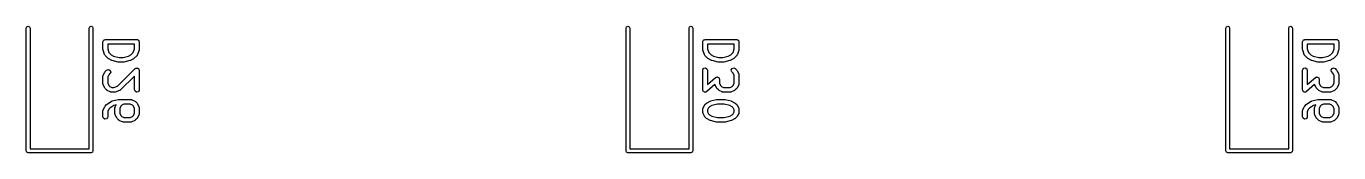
# Model space of a CAD drawing. Extents: x 43 to 429, y -149 to -20.
# Drawn here: x 139.43 to 181.12, y -68.19 to -64.17 of the extents above; entities that cross this region are included whole.
import ezdxf

# ---------------------------------------------------------------- set-up
doc = ezdxf.new("R2010")
doc.units = 0
doc.layers.add('BLACK', color=7, linetype='CONTINUOUS')

msp = doc.modelspace()

# ---------------------------------------------------------------- linework, layer by layer
at = {"layer": 'BLACK', "linetype": 'CONTINUOUS'}
for p, q in [((139.434, -64.2313), (139.451, -64.1888)), ((139.451, -64.1888), (139.494, -64.1713)), ((139.494, -64.1713), (139.536, -64.1888)), ((139.536, -64.1888), (139.554, -64.2313)), ((141.434, -64.2313), (141.451, -64.1888)), ((141.451, -64.1888), (141.494, -64.1713)), ((141.494, -64.1713), (141.536, -64.1888)), ((141.536, -64.1888), (141.554, -64.2313)), ((158.484, -64.2313), (158.501, -64.1888)), ((158.501, -64.1888), (158.544, -64.1713)), ((158.544, -64.1713), (158.586, -64.1888)), ((158.586, -64.1888), (158.604, -64.2313)), ((160.484, -64.2313), (160.501, -64.1888)), ((160.501, -64.1888), (160.544, -64.1713)), ((160.544, -64.1713), (160.586, -64.1888)), ((160.586, -64.1888), (160.604, -64.2313)), ((177.534, -64.2313), (177.551, -64.1888)), ((177.551, -64.1888), (177.594, -64.1713)), ((177.594, -64.1713), (177.636, -64.1888)), ((177.636, -64.1888), (177.654, -64.2313)), ((179.534, -64.2313), (179.551, -64.1888)), ((179.551, -64.1888), (179.594, -64.1713)), ((179.594, -64.1713), (179.636, -64.1888)), ((179.636, -64.1888), (179.654, -64.2313)), ((139.434, -68.1312), (139.434, -64.2313)), ((139.554, -64.2313), (139.554, -68.0712)), ((141.434, -68.0712), (141.434, -64.2313)), ((141.554, -64.2313), (141.554, -68.1312)), ((141.888, -64.6264), (141.898, -64.6095)), ((141.898, -64.6095), (141.904, -64.6072)), ((141.904, -64.6072), (141.909, -64.602)), ((141.909, -64.602), (141.928, -64.5986)), ((141.928, -64.5986), (141.946, -64.592)), ((141.946, -64.592), (142.946, -64.592)), ((142.946, -64.592), (142.956, -64.5937)), ((142.956, -64.5937), (142.959, -64.5931)), ((142.959, -64.5931), (142.962, -64.5948)), ((142.962, -64.5948), (142.972, -64.5965)), ((142.972, -64.5965), (142.987, -64.609)), ((142.987, -64.609), (143.004, -64.6188)), ((158.484, -68.1312), (158.484, -64.2313)), ((158.604, -64.2313), (158.604, -68.0712)), ((160.484, -68.0712), (160.484, -64.2313)), ((160.604, -64.2313), (160.604, -68.1312)), ((160.938, -64.6264), (160.948, -64.6095)), ((160.948, -64.6095), (160.954, -64.6072)), ((160.954, -64.6072), (160.959, -64.602)), ((160.959, -64.602), (160.978, -64.5986)), ((160.978, -64.5986), (160.996, -64.592)), ((160.996, -64.592), (161.996, -64.592)), ((161.996, -64.592), (162.006, -64.5937)), ((162.006, -64.5937), (162.009, -64.5931)), ((162.009, -64.5931), (162.012, -64.5948)), ((162.012, -64.5948), (162.022, -64.5965)), ((162.022, -64.5965), (162.037, -64.609)), ((162.037, -64.609), (162.054, -64.6188)), ((177.534, -68.1312), (177.534, -64.2313)), ((177.654, -64.2313), (177.654, -68.0712)), ((179.534, -68.0712), (179.534, -64.2313)), ((179.654, -64.2313), (179.654, -68.1312)), ((179.988, -64.6264), (179.998, -64.6095)), ((179.998, -64.6095), (180.004, -64.6072)), ((180.004, -64.6072), (180.009, -64.602)), ((180.009, -64.602), (180.028, -64.5986)), ((180.028, -64.5986), (180.046, -64.592)), ((180.046, -64.592), (181.046, -64.592)), ((181.046, -64.592), (181.056, -64.5937)), ((181.056, -64.5937), (181.059, -64.5931)), ((181.059, -64.5931), (181.062, -64.5948)), ((181.062, -64.5948), (181.072, -64.5965)), ((181.072, -64.5965), (181.087, -64.609)), ((181.087, -64.609), (181.104, -64.6188)), ((141.871, -64.667), (141.873, -64.6572)), ((141.871, -64.9051), (141.871, -64.667)), ((141.872, -64.9066), (141.871, -64.9051)), ((141.872, -64.6539), (141.874, -64.6511)), ((141.873, -64.6572), (141.872, -64.6539)), ((141.875, -64.9288), (141.872, -64.9066)), ((141.874, -64.6511), (141.876, -64.6413)), ((141.923, -65.0716), (141.875, -64.9288)), ((141.876, -64.6413), (141.888, -64.6264)), ((142.021, -64.742), (142.021, -64.8929)), ((142.871, -64.742), (142.021, -64.742)), ((142.021, -64.8929), (142.059, -65.0074)), ((142.059, -65.0074), (142.133, -65.0815)), ((142.759, -65.0815), (142.833, -65.0074)), ((142.833, -65.0074), (142.871, -64.8929)), ((142.871, -64.8929), (142.871, -64.742)), ((143.017, -64.9288), (142.97, -65.0716)), ((143.004, -64.6188), (143.006, -64.6251)), ((143.006, -64.6251), (143.011, -64.6295)), ((143.011, -64.6295), (143.014, -64.6487)), ((143.014, -64.6487), (143.021, -64.667)), ((143.021, -64.9051), (143.017, -64.9271)), ((143.017, -64.9271), (143.017, -64.9288)), ((143.021, -64.667), (143.021, -64.9051)), ((160.921, -64.667), (160.923, -64.6572)), ((160.921, -64.9051), (160.921, -64.667)), ((160.922, -64.9066), (160.921, -64.9051)), ((160.922, -64.6539), (160.924, -64.6511)), ((160.923, -64.6572), (160.922, -64.6539)), ((160.925, -64.9288), (160.922, -64.9066)), ((160.924, -64.6511), (160.926, -64.6413)), ((160.973, -65.0716), (160.925, -64.9288)), ((160.926, -64.6413), (160.938, -64.6264)), ((161.071, -64.742), (161.071, -64.8929)), ((161.921, -64.742), (161.071, -64.742)), ((161.071, -64.8929), (161.109, -65.0074)), ((161.109, -65.0074), (161.183, -65.0815)), ((161.809, -65.0815), (161.883, -65.0074)), ((161.883, -65.0074), (161.921, -64.8929)), ((161.921, -64.8929), (161.921, -64.742)), ((162.067, -64.9288), (162.02, -65.0716)), ((162.054, -64.6188), (162.056, -64.6251)), ((162.056, -64.6251), (162.061, -64.6295)), ((162.061, -64.6295), (162.064, -64.6487)), ((162.064, -64.6487), (162.071, -64.667)), ((162.071, -64.9051), (162.067, -64.9271)), ((162.067, -64.9271), (162.067, -64.9288)), ((162.071, -64.667), (162.071, -64.9051)), ((179.971, -64.667), (179.973, -64.6572)), ((179.971, -64.9051), (179.971, -64.667)), ((179.972, -64.9066), (179.971, -64.9051)), ((179.972, -64.6539), (179.974, -64.6511)), ((179.973, -64.6572), (179.972, -64.6539)), ((179.975, -64.9288), (179.972, -64.9066)), ((179.974, -64.6511), (179.976, -64.6413)), ((180.023, -65.0716), (179.975, -64.9288)), ((179.976, -64.6413), (179.988, -64.6264)), ((180.121, -64.742), (180.121, -64.8929)), ((180.971, -64.742), (180.121, -64.742)), ((180.121, -64.8929), (180.159, -65.0074)), ((180.159, -65.0074), (180.233, -65.0815)), ((180.859, -65.0815), (180.933, -65.0074)), ((180.933, -65.0074), (180.971, -64.8929)), ((180.971, -64.8929), (180.971, -64.742)), ((181.117, -64.9288), (181.07, -65.0716)), ((181.104, -64.6188), (181.106, -64.6251)), ((181.106, -64.6251), (181.111, -64.6295)), ((181.111, -64.6295), (181.114, -64.6487)), ((181.114, -64.6487), (181.121, -64.667)), ((181.121, -64.9051), (181.117, -64.9271)), ((181.117, -64.9271), (181.117, -64.9288)), ((181.121, -64.667), (181.121, -64.9051)), ((141.925, -65.0751), (141.923, -65.0716)), ((141.926, -65.0796), (141.925, -65.0751)), ((141.941, -65.1009), (141.926, -65.0796)), ((142.036, -65.1962), (141.941, -65.1009)), ((142.037, -65.1969), (142.036, -65.1962)), ((142.055, -65.2102), (142.037, -65.1969)), ((142.151, -65.2579), (142.055, -65.2102)), ((142.133, -65.0815), (142.21, -65.12)), ((142.154, -65.2583), (142.151, -65.2579)), ((142.166, -65.2635), (142.154, -65.2583)), ((142.357, -65.3112), (142.166, -65.2635)), ((142.21, -65.12), (142.384, -65.1634)), ((142.36, -65.3108), (142.357, -65.3112)), ((142.375, -65.3134), (142.36, -65.3108)), ((142.518, -65.3134), (142.375, -65.3134)), ((142.384, -65.1634), (142.508, -65.1634)), ((142.508, -65.1634), (142.682, -65.12)), ((142.521, -65.3122), (142.518, -65.3134)), ((142.536, -65.3112), (142.521, -65.3122)), ((142.726, -65.2635), (142.536, -65.3112)), ((142.682, -65.12), (142.759, -65.0815)), ((142.729, -65.2615), (142.726, -65.2635)), ((142.742, -65.2579), (142.729, -65.2615)), ((142.837, -65.2102), (142.742, -65.2579)), ((142.838, -65.209), (142.837, -65.2102)), ((142.856, -65.1962), (142.838, -65.209)), ((142.952, -65.1009), (142.856, -65.1962)), ((142.953, -65.0969), (142.952, -65.1009)), ((142.957, -65.0945), (142.953, -65.0969)), ((142.97, -65.0716), (142.957, -65.0945)), ((160.975, -65.0751), (160.973, -65.0716)), ((160.976, -65.0796), (160.975, -65.0751)), ((160.991, -65.1009), (160.976, -65.0796)), ((161.086, -65.1962), (160.991, -65.1009)), ((161.087, -65.1969), (161.086, -65.1962)), ((161.105, -65.2102), (161.087, -65.1969)), ((161.201, -65.2579), (161.105, -65.2102)), ((161.183, -65.0815), (161.26, -65.12)), ((161.204, -65.2583), (161.201, -65.2579)), ((161.216, -65.2635), (161.204, -65.2583)), ((161.407, -65.3112), (161.216, -65.2635)), ((161.26, -65.12), (161.434, -65.1634)), ((161.41, -65.3108), (161.407, -65.3112)), ((161.425, -65.3134), (161.41, -65.3108)), ((161.568, -65.3134), (161.425, -65.3134)), ((161.434, -65.1634), (161.558, -65.1634)), ((161.558, -65.1634), (161.732, -65.12)), ((161.571, -65.3122), (161.568, -65.3134)), ((161.586, -65.3112), (161.571, -65.3122)), ((161.776, -65.2635), (161.586, -65.3112)), ((161.732, -65.12), (161.809, -65.0815)), ((161.779, -65.2615), (161.776, -65.2635)), ((161.792, -65.2579), (161.779, -65.2615)), ((161.887, -65.2102), (161.792, -65.2579)), ((161.888, -65.209), (161.887, -65.2102)), ((161.906, -65.1962), (161.888, -65.209)), ((162.002, -65.1009), (161.906, -65.1962)), ((162.003, -65.0969), (162.002, -65.1009)), ((162.007, -65.0945), (162.003, -65.0969)), ((162.02, -65.0716), (162.007, -65.0945)), ((180.025, -65.0751), (180.023, -65.0716)), ((180.026, -65.0796), (180.025, -65.0751)), ((180.041, -65.1009), (180.026, -65.0796)), ((180.136, -65.1962), (180.041, -65.1009)), ((180.137, -65.1969), (180.136, -65.1962)), ((180.155, -65.2102), (180.137, -65.1969)), ((180.251, -65.2579), (180.155, -65.2102)), ((180.233, -65.0815), (180.31, -65.12)), ((180.254, -65.2583), (180.251, -65.2579)), ((180.266, -65.2635), (180.254, -65.2583)), ((180.457, -65.3112), (180.266, -65.2635)), ((180.31, -65.12), (180.484, -65.1634)), ((180.46, -65.3108), (180.457, -65.3112)), ((180.475, -65.3134), (180.46, -65.3108)), ((180.618, -65.3134), (180.475, -65.3134)), ((180.484, -65.1634), (180.608, -65.1634)), ((180.608, -65.1634), (180.782, -65.12)), ((180.621, -65.3122), (180.618, -65.3134)), ((180.636, -65.3112), (180.621, -65.3122)), ((180.826, -65.2635), (180.636, -65.3112)), ((180.782, -65.12), (180.859, -65.0815)), ((180.829, -65.2615), (180.826, -65.2635)), ((180.842, -65.2579), (180.829, -65.2615)), ((180.937, -65.2102), (180.842, -65.2579)), ((180.938, -65.209), (180.937, -65.2102)), ((180.956, -65.1962), (180.938, -65.209)), ((181.052, -65.1009), (180.956, -65.1962)), ((181.053, -65.0969), (181.052, -65.1009)), ((181.057, -65.0945), (181.053, -65.0969)), ((181.07, -65.0716), (181.057, -65.0945)), ((141.871, -65.7622), (141.876, -65.7365)), ((141.871, -66.0003), (141.871, -65.7622)), ((141.876, -65.7365), (141.879, -65.7331)), ((141.879, -65.7287), (141.927, -65.6334)), ((141.879, -65.7331), (141.879, -65.7287)), ((141.927, -65.6334), (141.94, -65.6154)), ((141.94, -65.6154), (141.941, -65.6139)), ((141.941, -65.6139), (141.988, -65.5663)), ((141.988, -65.5663), (142.01, -65.5514)), ((142.01, -65.5514), (142.061, -65.5469)), ((142.055, -65.7114), (142.021, -65.7799)), ((142.021, -65.7799), (142.021, -65.9826)), ((142.094, -65.6724), (142.055, -65.7114)), ((142.061, -65.5469), (142.103, -65.5763)), ((142.116, -65.6259), (142.094, -65.6724)), ((142.103, -65.5763), (142.116, -65.6259)), ((142.334, -66.0776), (142.893, -65.5187)), ((142.871, -65.7528), (142.428, -66.1962)), ((142.871, -66.1908), (142.871, -65.7528)), ((142.893, -65.5187), (142.907, -65.5093)), ((142.907, -65.5093), (142.909, -65.5068)), ((142.909, -65.5068), (142.911, -65.5064)), ((142.911, -65.5064), (142.914, -65.5038)), ((142.914, -65.5038), (142.937, -65.5018)), ((142.937, -65.5018), (142.959, -65.4979)), ((142.959, -65.4979), (142.962, -65.4996)), ((142.962, -65.4996), (142.966, -65.4993)), ((142.966, -65.4993), (142.984, -65.5122)), ((142.984, -65.5122), (143.004, -65.5235)), ((143.004, -65.5235), (143.005, -65.5267)), ((143.005, -65.5267), (143.008, -65.5287)), ((143.008, -65.5287), (143.013, -65.5505)), ((143.013, -65.5505), (143.021, -65.5717)), ((143.021, -65.5717), (143.021, -66.1908)), ((160.921, -65.5717), (160.926, -65.5461)), ((160.921, -66.1908), (160.921, -65.5717)), ((160.926, -65.5461), (160.959, -65.5068)), ((160.959, -65.5068), (161.009, -65.4979)), ((161.009, -65.4979), (161.054, -65.5235)), ((161.054, -65.5235), (161.071, -65.5717)), ((161.071, -65.5717), (161.071, -66.0255)), ((161.071, -66.0255), (161.328, -65.801)), ((161.328, -65.801), (161.337, -65.7952)), ((161.337, -65.7952), (161.34, -65.7925)), ((161.34, -65.7925), (161.343, -65.7919)), ((161.343, -65.7919), (161.35, -65.7875)), ((161.35, -65.7875), (161.37, -65.7871)), ((161.37, -65.7871), (161.39, -65.7836)), ((161.39, -65.7836), (161.395, -65.7866)), ((161.395, -65.7866), (161.401, -65.7864)), ((161.401, -65.7864), (161.417, -65.7991)), ((161.417, -65.7991), (161.435, -65.8092)), ((161.435, -65.8092), (161.437, -65.8149)), ((161.437, -65.8149), (161.441, -65.8186)), ((161.441, -65.8186), (161.445, -65.8384)), ((161.445, -65.8384), (161.452, -65.8574)), ((161.452, -65.8574), (161.452, -65.9826)), ((161.828, -65.5523), (161.858, -65.5103)), ((161.833, -65.6034), (161.828, -65.5523)), ((161.848, -65.6248), (161.833, -65.6034)), ((161.887, -65.6638), (161.848, -65.6248)), ((161.858, -65.5103), (161.907, -65.497)), ((161.921, -65.7323), (161.887, -65.6638)), ((161.907, -65.497), (161.954, -65.5187)), ((161.921, -65.9826), (161.921, -65.7323)), ((161.954, -65.5187), (162.002, -65.5663)), ((162.002, -65.5663), (162.014, -65.5847)), ((162.014, -65.5847), (162.016, -65.5858)), ((162.016, -65.5858), (162.063, -65.681)), ((162.063, -65.681), (162.071, -65.706)), ((162.071, -65.706), (162.07, -65.7104)), ((162.07, -65.7104), (162.071, -65.7146)), ((162.071, -65.7146), (162.071, -66.0003)), ((179.971, -65.5717), (179.976, -65.5461)), ((179.971, -66.1908), (179.971, -65.5717)), ((179.976, -65.5461), (180.009, -65.5068)), ((180.009, -65.5068), (180.059, -65.4979)), ((180.059, -65.4979), (180.104, -65.5235)), ((180.104, -65.5235), (180.121, -65.5717)), ((180.121, -65.5717), (180.121, -66.0255)), ((180.121, -66.0255), (180.378, -65.801)), ((180.378, -65.801), (180.387, -65.7952)), ((180.387, -65.7952), (180.39, -65.7925)), ((180.39, -65.7925), (180.393, -65.7919)), ((180.393, -65.7919), (180.4, -65.7875)), ((180.4, -65.7875), (180.42, -65.7871)), ((180.42, -65.7871), (180.44, -65.7836)), ((180.44, -65.7836), (180.445, -65.7866)), ((180.445, -65.7866), (180.451, -65.7864)), ((180.451, -65.7864), (180.467, -65.7991)), ((180.467, -65.7991), (180.485, -65.8092)), ((180.485, -65.8092), (180.487, -65.8149)), ((180.487, -65.8149), (180.491, -65.8186)), ((180.491, -65.8186), (180.495, -65.8384)), ((180.495, -65.8384), (180.502, -65.8574)), ((180.502, -65.8574), (180.502, -65.9826)), ((180.878, -65.5523), (180.908, -65.5103)), ((180.883, -65.6034), (180.878, -65.5523)), ((180.898, -65.6248), (180.883, -65.6034)), ((180.937, -65.6638), (180.898, -65.6248)), ((180.908, -65.5103), (180.957, -65.497)), ((180.971, -65.7323), (180.937, -65.6638)), ((180.957, -65.497), (181.004, -65.5187)), ((180.971, -65.9826), (180.971, -65.7323)), ((181.004, -65.5187), (181.052, -65.5663)), ((181.052, -65.5663), (181.064, -65.5847)), ((181.064, -65.5847), (181.066, -65.5858)), ((181.066, -65.5858), (181.113, -65.681)), ((181.113, -65.681), (181.121, -65.706)), ((181.121, -65.706), (181.12, -65.7104)), ((181.12, -65.7104), (181.121, -65.7146)), ((181.121, -65.7146), (181.121, -66.0003)), ((141.873, -66.0045), (141.871, -66.0003)), ((141.872, -66.0089), (141.873, -66.0045)), ((141.879, -66.0338), (141.872, -66.0089)), ((141.927, -66.1291), (141.879, -66.0338)), ((141.928, -66.1302), (141.927, -66.1291)), ((141.941, -66.1486), (141.928, -66.1302)), ((141.988, -66.1962), (141.941, -66.1486)), ((141.99, -66.1969), (141.988, -66.1962)), ((142.008, -66.2102), (141.99, -66.1969)), ((142.103, -66.2579), (142.008, -66.2102)), ((142.021, -65.9826), (142.055, -66.0511)), ((142.055, -66.0511), (142.086, -66.0815)), ((142.086, -66.0815), (142.154, -66.1158)), ((142.108, -66.2584), (142.103, -66.2579)), ((142.111, -66.2613), (142.108, -66.2584)), ((142.137, -66.2658), (142.111, -66.2613)), ((142.232, -66.2658), (142.137, -66.2658)), ((142.154, -66.1158), (142.22, -66.1158)), ((142.22, -66.1158), (142.334, -66.0776)), ((142.233, -66.2652), (142.232, -66.2658)), ((142.256, -66.2619), (142.233, -66.2652)), ((142.398, -66.2143), (142.256, -66.2619)), ((142.402, -66.2115), (142.398, -66.2143)), ((142.406, -66.2111), (142.402, -66.2115)), ((142.428, -66.1962), (142.406, -66.2111)), ((142.889, -66.239), (142.871, -66.1908)), ((142.933, -66.2646), (142.889, -66.239)), ((142.984, -66.2557), (142.933, -66.2646)), ((143.017, -66.2164), (142.984, -66.2557)), ((143.021, -66.1908), (143.017, -66.2164)), ((160.928, -66.2098), (160.921, -66.1908)), ((160.932, -66.2296), (160.928, -66.2098)), ((160.937, -66.2334), (160.932, -66.2296)), ((160.939, -66.239), (160.937, -66.2334)), ((160.956, -66.2491), (160.939, -66.239)), ((160.972, -66.2618), (160.956, -66.2491)), ((160.978, -66.2616), (160.972, -66.2618)), ((160.983, -66.2646), (160.978, -66.2616)), ((161.003, -66.2611), (160.983, -66.2646)), ((161.023, -66.2607), (161.003, -66.2611)), ((161.031, -66.2563), (161.023, -66.2607)), ((161.034, -66.2557), (161.031, -66.2563)), ((161.036, -66.2531), (161.034, -66.2557)), ((161.046, -66.2472), (161.036, -66.2531)), ((161.306, -66.0195), (161.046, -66.2472)), ((161.31, -66.0338), (161.306, -66.0195)), ((161.358, -66.1291), (161.31, -66.0338)), ((161.359, -66.1302), (161.358, -66.1291)), ((161.372, -66.1486), (161.359, -66.1302)), ((161.419, -66.1962), (161.372, -66.1486)), ((161.421, -66.1969), (161.419, -66.1962)), ((161.439, -66.2102), (161.421, -66.1969)), ((161.534, -66.2579), (161.439, -66.2102)), ((161.452, -65.9826), (161.486, -66.0511)), ((161.486, -66.0511), (161.517, -66.0815)), ((161.517, -66.0815), (161.585, -66.1158)), ((161.538, -66.2584), (161.534, -66.2579)), ((161.542, -66.2613), (161.538, -66.2584)), ((161.568, -66.2658), (161.542, -66.2613)), ((161.806, -66.2658), (161.568, -66.2658)), ((161.585, -66.1158), (161.788, -66.1158)), ((161.788, -66.1158), (161.856, -66.0815)), ((161.81, -66.2642), (161.806, -66.2658)), ((161.814, -66.2653), (161.81, -66.2642)), ((161.839, -66.2579), (161.814, -66.2653)), ((161.934, -66.2102), (161.839, -66.2579)), ((161.856, -66.0815), (161.887, -66.0511)), ((161.887, -66.0511), (161.921, -65.9826)), ((161.936, -66.209), (161.934, -66.2102)), ((161.954, -66.1962), (161.936, -66.209)), ((162.002, -66.1486), (161.954, -66.1962)), ((162.016, -66.1291), (162.002, -66.1471)), ((162.002, -66.1471), (162.002, -66.1486)), ((162.063, -66.0338), (162.016, -66.1291)), ((162.064, -66.0294), (162.063, -66.0338)), ((162.067, -66.0259), (162.064, -66.0294)), ((162.071, -66.0003), (162.067, -66.0259)), ((179.978, -66.2098), (179.971, -66.1908)), ((179.982, -66.2296), (179.978, -66.2098)), ((179.987, -66.2334), (179.982, -66.2296)), ((179.989, -66.239), (179.987, -66.2334)), ((180.006, -66.2491), (179.989, -66.239)), ((180.022, -66.2618), (180.006, -66.2491)), ((180.028, -66.2616), (180.022, -66.2618)), ((180.033, -66.2646), (180.028, -66.2616)), ((180.053, -66.2611), (180.033, -66.2646)), ((180.073, -66.2607), (180.053, -66.2611)), ((180.081, -66.2563), (180.073, -66.2607)), ((180.084, -66.2557), (180.081, -66.2563)), ((180.086, -66.2531), (180.084, -66.2557)), ((180.096, -66.2472), (180.086, -66.2531)), ((180.356, -66.0195), (180.096, -66.2472)), ((180.36, -66.0338), (180.356, -66.0195)), ((180.408, -66.1291), (180.36, -66.0338)), ((180.409, -66.1302), (180.408, -66.1291)), ((180.422, -66.1486), (180.409, -66.1302)), ((180.469, -66.1962), (180.422, -66.1486)), ((180.471, -66.1969), (180.469, -66.1962)), ((180.489, -66.2102), (180.471, -66.1969)), ((180.584, -66.2579), (180.489, -66.2102)), ((180.502, -65.9826), (180.536, -66.0511)), ((180.536, -66.0511), (180.567, -66.0815)), ((180.567, -66.0815), (180.635, -66.1158)), ((180.588, -66.2584), (180.584, -66.2579)), ((180.592, -66.2613), (180.588, -66.2584)), ((180.618, -66.2658), (180.592, -66.2613)), ((180.856, -66.2658), (180.618, -66.2658)), ((180.635, -66.1158), (180.838, -66.1158)), ((180.838, -66.1158), (180.906, -66.0815)), ((180.86, -66.2642), (180.856, -66.2658)), ((180.864, -66.2653), (180.86, -66.2642)), ((180.889, -66.2579), (180.864, -66.2653)), ((180.984, -66.2102), (180.889, -66.2579)), ((180.906, -66.0815), (180.937, -66.0511)), ((180.937, -66.0511), (180.971, -65.9826)), ((180.986, -66.209), (180.984, -66.2102)), ((181.004, -66.1962), (180.986, -66.209)), ((181.052, -66.1486), (181.004, -66.1962)), ((181.066, -66.1291), (181.052, -66.1471)), ((181.052, -66.1471), (181.052, -66.1486)), ((181.113, -66.0338), (181.066, -66.1291)), ((181.114, -66.0294), (181.113, -66.0338)), ((181.117, -66.0259), (181.114, -66.0294)), ((181.121, -66.0003), (181.117, -66.0259)), ((141.941, -66.7092), (141.988, -66.6615)), ((141.988, -66.6615), (141.998, -66.655)), ((141.998, -66.655), (142, -66.6522)), ((142, -66.6522), (142.143, -66.5569)), ((142.215, -66.689), (142.089, -66.7729)), ((142.143, -66.5569), (142.166, -66.5468)), ((142.166, -66.5466), (142.357, -66.499)), ((142.166, -66.5468), (142.166, -66.5466)), ((142.289, -66.6704), (142.215, -66.689)), ((142.26, -66.7287), (142.289, -66.6704)), ((142.357, -66.499), (142.371, -66.4979)), ((142.371, -66.4979), (142.375, -66.4967)), ((142.375, -66.4967), (142.756, -66.4967)), ((142.467, -66.681), (142.436, -66.7114)), ((142.535, -66.6467), (142.467, -66.681)), ((142.738, -66.6467), (142.535, -66.6467)), ((142.806, -66.681), (142.738, -66.6467)), ((142.756, -66.4967), (142.781, -66.5012)), ((142.781, -66.5012), (142.785, -66.5041)), ((142.785, -66.5041), (142.789, -66.5046)), ((142.789, -66.5046), (142.884, -66.5523)), ((142.837, -66.7114), (142.806, -66.681)), ((142.884, -66.5523), (142.902, -66.5656)), ((142.902, -66.5656), (142.904, -66.5663)), ((142.904, -66.5663), (142.952, -66.6139)), ((142.952, -66.6139), (142.964, -66.6323)), ((142.964, -66.6323), (142.966, -66.6334)), ((142.966, -66.6334), (143.013, -66.7287)), ((160.929, -66.7763), (160.977, -66.681)), ((160.977, -66.681), (160.99, -66.663)), ((160.99, -66.663), (160.991, -66.6615)), ((160.991, -66.6615), (161.038, -66.6139)), ((161.038, -66.6139), (161.057, -66.6011)), ((161.057, -66.6011), (161.058, -66.5999)), ((161.058, -66.5999), (161.153, -66.5523)), ((161.213, -66.6901), (161.136, -66.7286)), ((161.153, -66.5523), (161.165, -66.5486)), ((161.165, -66.5486), (161.168, -66.5466)), ((161.168, -66.5466), (161.359, -66.499)), ((161.386, -66.6467), (161.213, -66.6901)), ((161.359, -66.499), (161.374, -66.4979)), ((161.374, -66.4979), (161.377, -66.4967)), ((161.377, -66.4967), (161.615, -66.4967)), ((161.606, -66.6467), (161.386, -66.6467)), ((161.779, -66.6901), (161.606, -66.6467)), ((161.615, -66.4967), (161.63, -66.4993)), ((161.63, -66.4993), (161.633, -66.499)), ((161.633, -66.499), (161.824, -66.5466)), ((161.856, -66.7286), (161.779, -66.6901)), ((161.824, -66.5466), (161.836, -66.5519)), ((161.836, -66.5519), (161.839, -66.5523)), ((161.839, -66.5523), (161.934, -66.5999)), ((161.934, -66.5999), (161.952, -66.6132)), ((161.952, -66.6132), (161.954, -66.6139)), ((161.954, -66.6139), (162.002, -66.6615)), ((162.002, -66.6615), (162.014, -66.6799)), ((162.014, -66.6799), (162.016, -66.681)), ((162.016, -66.681), (162.063, -66.7763)), ((180.041, -66.7092), (180.088, -66.6615)), ((180.088, -66.6615), (180.098, -66.655)), ((180.098, -66.655), (180.1, -66.6522)), ((180.1, -66.6522), (180.243, -66.5569)), ((180.315, -66.689), (180.189, -66.7729)), ((180.243, -66.5569), (180.266, -66.5468)), ((180.266, -66.5466), (180.457, -66.499)), ((180.266, -66.5468), (180.266, -66.5466)), ((180.389, -66.6704), (180.315, -66.689)), ((180.36, -66.7287), (180.389, -66.6704)), ((180.457, -66.499), (180.471, -66.4979)), ((180.471, -66.4979), (180.475, -66.4967)), ((180.475, -66.4967), (180.856, -66.4967)), ((180.567, -66.681), (180.536, -66.7114)), ((180.635, -66.6467), (180.567, -66.681)), ((180.838, -66.6467), (180.635, -66.6467)), ((180.906, -66.681), (180.838, -66.6467)), ((180.856, -66.4967), (180.881, -66.5012)), ((180.881, -66.5012), (180.885, -66.5041)), ((180.885, -66.5041), (180.889, -66.5046)), ((180.889, -66.5046), (180.984, -66.5523)), ((180.937, -66.7114), (180.906, -66.681)), ((180.984, -66.5523), (181.002, -66.5656)), ((181.002, -66.5656), (181.004, -66.5663)), ((181.004, -66.5663), (181.052, -66.6139)), ((181.052, -66.6139), (181.064, -66.6323)), ((181.064, -66.6323), (181.066, -66.6334)), ((181.066, -66.6334), (181.113, -66.7287)), ((141.871, -66.8574), (141.876, -66.8318)), ((141.871, -67.0479), (141.871, -66.8574)), ((141.889, -67.0961), (141.871, -67.0479)), ((141.876, -66.8318), (141.879, -66.8284)), ((141.879, -66.8239), (141.927, -66.7287)), ((141.879, -66.8284), (141.879, -66.8239)), ((141.933, -67.1218), (141.889, -67.0961)), ((141.927, -66.7287), (141.94, -66.7107)), ((141.984, -67.1129), (141.933, -67.1218)), ((141.94, -66.7107), (141.941, -66.7092)), ((142.017, -67.0736), (141.984, -67.1129)), ((142.021, -67.0479), (142.017, -67.0736)), ((142.055, -66.8066), (142.021, -66.8751)), ((142.021, -66.8751), (142.021, -67.0479)), ((142.089, -66.7729), (142.055, -66.8066)), ((142.252, -66.7622), (142.257, -66.7365)), ((142.252, -66.9527), (142.252, -66.7622)), ((142.254, -66.9569), (142.252, -66.9527)), ((142.253, -66.9613), (142.254, -66.9569)), ((142.26, -66.9862), (142.253, -66.9613)), ((142.257, -66.7365), (142.259, -66.7331)), ((142.259, -66.7331), (142.26, -66.7287)), ((142.308, -67.0815), (142.26, -66.9862)), ((142.309, -67.0826), (142.308, -67.0815)), ((142.322, -67.1009), (142.309, -67.0826)), ((142.369, -67.1486), (142.322, -67.1009)), ((142.436, -66.7114), (142.402, -66.7799)), ((142.402, -66.7799), (142.402, -66.935)), ((142.402, -66.935), (142.436, -67.0035)), ((142.436, -67.0035), (142.467, -67.0339)), ((142.467, -67.0339), (142.535, -67.0682)), ((142.535, -67.0682), (142.738, -67.0682)), ((142.738, -67.0682), (142.806, -67.0339)), ((142.806, -67.0339), (142.837, -67.0035)), ((142.871, -66.7799), (142.837, -66.7114)), ((142.837, -67.0035), (142.871, -66.935)), ((142.871, -66.935), (142.871, -66.7799)), ((142.952, -67.1009), (142.904, -67.1486)), ((142.966, -67.0815), (142.952, -67.0995)), ((142.952, -67.0995), (142.952, -67.1009)), ((143.013, -66.9862), (142.966, -67.0815)), ((143.013, -66.7287), (143.021, -66.7536)), ((143.014, -66.9818), (143.013, -66.9862)), ((143.017, -66.9783), (143.014, -66.9818)), ((143.021, -66.9527), (143.017, -66.9783)), ((143.021, -66.7536), (143.02, -66.758)), ((143.02, -66.758), (143.021, -66.7622)), ((143.021, -66.7622), (143.021, -66.9527)), ((160.921, -66.8098), (160.926, -66.7842)), ((160.921, -66.9051), (160.921, -66.8098)), ((160.923, -66.9093), (160.921, -66.9051)), ((160.922, -66.9136), (160.923, -66.9093)), ((160.929, -66.9386), (160.922, -66.9136)), ((160.926, -66.7842), (160.929, -66.7807)), ((160.929, -66.7807), (160.929, -66.7763)), ((160.977, -67.0338), (160.929, -66.9386)), ((160.978, -67.035), (160.977, -67.0338)), ((160.991, -67.0533), (160.978, -67.035)), ((161.038, -67.1009), (160.991, -67.0533)), ((161.04, -67.1016), (161.038, -67.1009)), ((161.058, -67.115), (161.04, -67.1016)), ((161.153, -67.1626), (161.058, -67.115)), ((161.105, -66.759), (161.071, -66.8275)), ((161.071, -66.8275), (161.071, -66.8874)), ((161.071, -66.8874), (161.105, -66.9559)), ((161.136, -66.7286), (161.105, -66.759)), ((161.105, -66.9559), (161.136, -66.9863)), ((161.136, -66.9863), (161.213, -67.0248)), ((161.213, -67.0248), (161.386, -67.0682)), ((161.386, -67.0682), (161.606, -67.0682)), ((161.606, -67.0682), (161.779, -67.0248)), ((161.779, -67.0248), (161.856, -66.9863)), ((161.934, -67.115), (161.839, -67.1626)), ((161.887, -66.759), (161.856, -66.7286)), ((161.856, -66.9863), (161.887, -66.9559)), ((161.921, -66.8275), (161.887, -66.759)), ((161.887, -66.9559), (161.921, -66.8874)), ((161.921, -66.8874), (161.921, -66.8275)), ((161.936, -67.1138), (161.934, -67.115)), ((161.954, -67.1009), (161.936, -67.1138)), ((162.002, -67.0533), (161.954, -67.1009)), ((162.016, -67.0338), (162.002, -67.0518)), ((162.002, -67.0518), (162.002, -67.0533)), ((162.063, -66.9386), (162.016, -67.0338)), ((162.063, -66.7763), (162.071, -66.8012)), ((162.064, -66.9341), (162.063, -66.9386)), ((162.067, -66.9307), (162.064, -66.9341)), ((162.071, -66.9051), (162.067, -66.9307)), ((162.071, -66.8012), (162.07, -66.8056)), ((162.07, -66.8056), (162.071, -66.8098)), ((162.071, -66.8098), (162.071, -66.9051)), ((179.971, -66.8574), (179.976, -66.8318)), ((179.971, -67.0479), (179.971, -66.8574)), ((179.989, -67.0961), (179.971, -67.0479)), ((179.976, -66.8318), (179.979, -66.8284)), ((179.979, -66.8239), (180.027, -66.7287)), ((179.979, -66.8284), (179.979, -66.8239)), ((180.033, -67.1218), (179.989, -67.0961)), ((180.027, -66.7287), (180.04, -66.7107)), ((180.084, -67.1129), (180.033, -67.1218)), ((180.04, -66.7107), (180.041, -66.7092)), ((180.117, -67.0736), (180.084, -67.1129)), ((180.121, -67.0479), (180.117, -67.0736)), ((180.155, -66.8066), (180.121, -66.8751)), ((180.121, -66.8751), (180.121, -67.0479)), ((180.189, -66.7729), (180.155, -66.8066)), ((180.352, -66.7622), (180.357, -66.7365)), ((180.352, -66.9527), (180.352, -66.7622)), ((180.354, -66.9569), (180.352, -66.9527)), ((180.353, -66.9613), (180.354, -66.9569)), ((180.36, -66.9862), (180.353, -66.9613)), ((180.357, -66.7365), (180.359, -66.7331)), ((180.359, -66.7331), (180.36, -66.7287)), ((180.408, -67.0815), (180.36, -66.9862)), ((180.409, -67.0826), (180.408, -67.0815)), ((180.422, -67.1009), (180.409, -67.0826)), ((180.469, -67.1486), (180.422, -67.1009)), ((180.536, -66.7114), (180.502, -66.7799)), ((180.502, -66.7799), (180.502, -66.935)), ((180.502, -66.935), (180.536, -67.0035)), ((180.536, -67.0035), (180.567, -67.0339)), ((180.567, -67.0339), (180.635, -67.0682)), ((180.635, -67.0682), (180.838, -67.0682)), ((180.838, -67.0682), (180.906, -67.0339)), ((180.906, -67.0339), (180.937, -67.0035)), ((180.971, -66.7799), (180.937, -66.7114)), ((180.937, -67.0035), (180.971, -66.935)), ((180.971, -66.935), (180.971, -66.7799)), ((181.052, -67.1009), (181.004, -67.1486)), ((181.066, -67.0815), (181.052, -67.0995)), ((181.052, -67.0995), (181.052, -67.1009)), ((181.113, -66.9862), (181.066, -67.0815)), ((181.113, -66.7287), (181.121, -66.7536)), ((181.114, -66.9818), (181.113, -66.9862)), ((181.117, -66.9783), (181.114, -66.9818)), ((181.121, -66.9527), (181.117, -66.9783)), ((181.121, -66.7536), (181.12, -66.758)), ((181.12, -66.758), (181.121, -66.7622)), ((181.121, -66.7622), (181.121, -66.9527)), ((142.371, -67.1493), (142.369, -67.1486)), ((142.389, -67.1626), (142.371, -67.1493)), ((142.484, -67.2102), (142.389, -67.1626)), ((142.488, -67.2107), (142.484, -67.2102)), ((142.492, -67.2136), (142.488, -67.2107)), ((142.518, -67.2182), (142.492, -67.2136)), ((142.756, -67.2182), (142.518, -67.2182)), ((142.76, -67.2166), (142.756, -67.2182)), ((142.764, -67.2177), (142.76, -67.2166)), ((142.789, -67.2102), (142.764, -67.2177)), ((142.884, -67.1626), (142.789, -67.2102)), ((142.886, -67.1614), (142.884, -67.1626)), ((142.904, -67.1486), (142.886, -67.1614)), ((161.157, -67.163), (161.153, -67.1626)), ((161.168, -67.1683), (161.157, -67.163)), ((161.359, -67.2159), (161.168, -67.1683)), ((161.362, -67.2156), (161.359, -67.2159)), ((161.377, -67.2182), (161.362, -67.2156)), ((161.615, -67.2182), (161.377, -67.2182)), ((161.618, -67.217), (161.615, -67.2182)), ((161.633, -67.2159), (161.618, -67.217)), ((161.824, -67.1683), (161.633, -67.2159)), ((161.827, -67.1663), (161.824, -67.1683)), ((161.839, -67.1626), (161.827, -67.1663)), ((180.471, -67.1493), (180.469, -67.1486)), ((180.489, -67.1626), (180.471, -67.1493)), ((180.584, -67.2102), (180.489, -67.1626)), ((180.588, -67.2107), (180.584, -67.2102)), ((180.592, -67.2136), (180.588, -67.2107)), ((180.618, -67.2182), (180.592, -67.2136)), ((180.856, -67.2182), (180.618, -67.2182)), ((180.86, -67.2166), (180.856, -67.2182)), ((180.864, -67.2177), (180.86, -67.2166)), ((180.889, -67.2102), (180.864, -67.2177)), ((180.984, -67.1626), (180.889, -67.2102)), ((180.986, -67.1614), (180.984, -67.1626)), ((181.004, -67.1486), (180.986, -67.1614)), ((139.451, -68.1737), (139.434, -68.1312)), ((139.494, -68.1912), (139.451, -68.1737)), ((141.494, -68.1912), (139.494, -68.1912)), ((139.554, -68.0712), (141.434, -68.0712)), ((141.536, -68.1737), (141.494, -68.1912)), ((141.554, -68.1312), (141.536, -68.1737)), ((158.501, -68.1737), (158.484, -68.1312)), ((158.544, -68.1912), (158.501, -68.1737)), ((160.544, -68.1912), (158.544, -68.1912)), ((158.604, -68.0712), (160.484, -68.0712)), ((160.586, -68.1737), (160.544, -68.1912)), ((160.604, -68.1312), (160.586, -68.1737)), ((177.551, -68.1737), (177.534, -68.1312)), ((177.594, -68.1912), (177.551, -68.1737)), ((179.594, -68.1912), (177.594, -68.1912)), ((177.654, -68.0712), (179.534, -68.0712)), ((179.636, -68.1737), (179.594, -68.1912)), ((179.654, -68.1312), (179.636, -68.1737))]:
    msp.add_line(p, q, dxfattribs=at)

doc.saveas('drawing.dxf')
